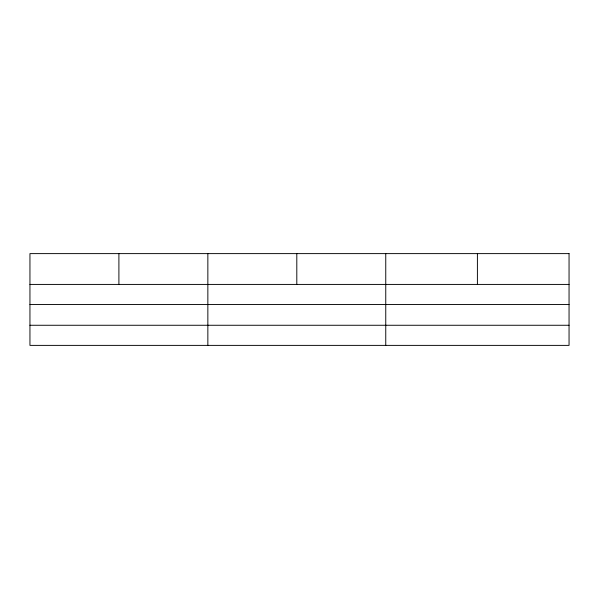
<?xml version="1.0" encoding="UTF-8"?>
<svg xmlns="http://www.w3.org/2000/svg" width="599" height="599" viewBox="0 0 599 599"><rect width="100%" height="100%" fill="white"/><g stroke="black" fill="none" stroke-linecap="round" stroke-linejoin="round"><path stroke-width="0.9" d="M29.95 284.42L569.05 284.42M29.95 304.539L569.05 304.539M29.95 325.264L569.05 325.264M477.403 253.617L477.403 284.42M385.756 253.617L385.756 345.383M296.805 253.617L296.805 284.42M207.853 253.617L207.853 345.383M118.902 253.617L118.902 284.42M569.05 253.617L29.95 253.617L29.95 345.383L569.05 345.383L569.05 253.617"/></g></svg>
